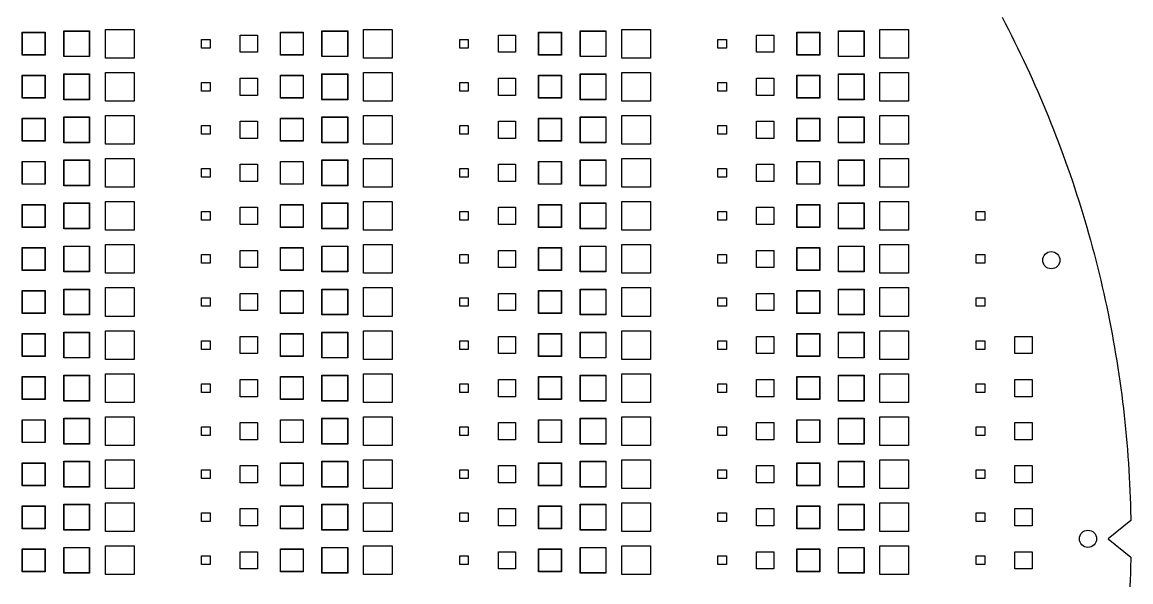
# Model space of a CAD drawing. Header units: millimetres. Extents: x -195 to 195, y -204 to 195.
# Drawn here: x 1.8 to 195, y -7.5 to 90 of the extents above; entities that cross this region are included whole.
import ezdxf

# ---------------------------------------------------------------- set-up
doc = ezdxf.new("R2010")
doc.units = ezdxf.units.MM
for name, color, linetype in [('M1', 1, 'Continuous'), ('M2', 30, 'Continuous'), ('NPTH', 9, 'Continuous'), ('OUTLINE', 7, 'Continuous')]:
    doc.layers.add(name, color=color, linetype=linetype)

msp = doc.modelspace()

# ---------------------------------------------------------------- linework, layer by layer
at = {"layer": 'M1'}
for points in [[(5.7, 88.2), (5.7, 84.3), (1.8, 84.3), (1.8, 88.2)], [(9.05, 88.45), (13.45, 88.45), (13.45, 84.05), (9.05, 84.05)], [(16.25, 88.75), (21.25, 88.75), (21.25, 83.75), (16.25, 83.75)], [(34.5, 87), (34.5, 85.5), (33, 85.5), (33, 87)], [(42.75, 87.75), (42.75, 84.75), (39.75, 84.75), (39.75, 87.75)], [(50.7, 88.2), (50.7, 84.3), (46.8, 84.3), (46.8, 88.2)], [(54.05, 88.45), (58.45, 88.45), (58.45, 84.05), (54.05, 84.05)], [(61.25, 88.75), (66.25, 88.75), (66.25, 83.75), (61.25, 83.75)], [(79.5, 87), (79.5, 85.5), (78, 85.5), (78, 87)], [(87.75, 87.75), (87.75, 84.75), (84.75, 84.75), (84.75, 87.75)], [(95.7, 88.2), (95.7, 84.3), (91.8, 84.3), (91.8, 88.2)], [(103.45, 88.45), (103.45, 84.05), (99.05, 84.05), (99.05, 88.45)], [(111.25, 88.75), (111.25, 83.75), (106.25, 83.75), (106.25, 88.75)], [(123, 87), (124.5, 87), (124.5, 85.5), (123, 85.5)], [(129.75, 87.75), (132.75, 87.75), (132.75, 84.75), (129.75, 84.75)], [(140.7, 88.2), (140.7, 84.3), (136.8, 84.3), (136.8, 88.2)], [(148.45, 88.45), (148.45, 84.05), (144.05, 84.05), (144.05, 88.45)], [(151.25, 88.75), (156.25, 88.75), (156.25, 83.75), (151.25, 83.75)], [(21.25, 81.25), (21.25, 76.25), (16.25, 76.25), (16.25, 81.25)], [(66.25, 81.25), (66.25, 76.25), (61.25, 76.25), (61.25, 81.25)], [(106.25, 81.25), (111.25, 81.25), (111.25, 76.25), (106.25, 76.25)], [(156.25, 81.25), (156.25, 76.25), (151.25, 76.25), (151.25, 81.25)], [(1.8, 80.7), (5.7, 80.7), (5.7, 76.8), (1.8, 76.8)], [(13.45, 80.95), (13.45, 76.55), (9.05, 76.55), (9.05, 80.95)], [(33, 79.5), (34.5, 79.5), (34.5, 78), (33, 78)], [(42.75, 80.25), (42.75, 77.25), (39.75, 77.25), (39.75, 80.25)], [(46.8, 80.7), (50.7, 80.7), (50.7, 76.8), (46.8, 76.8)], [(58.45, 80.95), (58.45, 76.55), (54.05, 76.55), (54.05, 80.95)], [(79.5, 79.5), (79.5, 78), (78, 78), (78, 79.5)], [(87.75, 80.25), (87.75, 77.25), (84.75, 77.25), (84.75, 80.25)], [(95.7, 80.7), (95.7, 76.8), (91.8, 76.8), (91.8, 80.7)], [(99.05, 80.95), (103.45, 80.95), (103.45, 76.55), (99.05, 76.55)], [(124.5, 79.5), (124.5, 78), (123, 78), (123, 79.5)], [(132.75, 80.25), (132.75, 77.25), (129.75, 77.25), (129.75, 80.25)], [(140.7, 80.7), (140.7, 76.8), (136.8, 76.8), (136.8, 80.7)], [(144.05, 80.95), (148.45, 80.95), (148.45, 76.55), (144.05, 76.55)], [(13.45, 73.45), (13.45, 69.05), (9.05, 69.05), (9.05, 73.45)], [(16.25, 73.75), (21.25, 73.75), (21.25, 68.75), (16.25, 68.75)], [(58.45, 73.45), (58.45, 69.05), (54.05, 69.05), (54.05, 73.45)], [(61.25, 73.75), (66.25, 73.75), (66.25, 68.75), (61.25, 68.75)], [(103.45, 73.45), (103.45, 69.05), (99.05, 69.05), (99.05, 73.45)], [(106.25, 73.75), (111.25, 73.75), (111.25, 68.75), (106.25, 68.75)], [(148.45, 73.45), (148.45, 69.05), (144.05, 69.05), (144.05, 73.45)], [(151.25, 73.75), (156.25, 73.75), (156.25, 68.75), (151.25, 68.75)], [(5.7, 73.2), (5.7, 69.3), (1.8, 69.3), (1.8, 73.2)], [(34.5, 72), (34.5, 70.5), (33, 70.5), (33, 72)], [(42.75, 72.75), (42.75, 69.75), (39.75, 69.75), (39.75, 72.75)], [(50.7, 73.2), (50.7, 69.3), (46.8, 69.3), (46.8, 73.2)], [(79.5, 72), (79.5, 70.5), (78, 70.5), (78, 72)], [(87.75, 72.75), (87.75, 69.75), (84.75, 69.75), (84.75, 72.75)], [(91.8, 73.2), (95.7, 73.2), (95.7, 69.3), (91.8, 69.3)], [(124.5, 72), (124.5, 70.5), (123, 70.5), (123, 72)], [(132.75, 72.75), (132.75, 69.75), (129.75, 69.75), (129.75, 72.75)], [(140.7, 73.2), (140.7, 69.3), (136.8, 69.3), (136.8, 73.2)], [(1.8, 65.7), (5.7, 65.7), (5.7, 61.8), (1.8, 61.8)], [(9.05, 65.95), (13.45, 65.95), (13.45, 61.55), (9.05, 61.55)], [(16.25, 66.25), (21.25, 66.25), (21.25, 61.25), (16.25, 61.25)], [(46.8, 65.7), (50.7, 65.7), (50.7, 61.8), (46.8, 61.8)], [(54.05, 65.95), (58.45, 65.95), (58.45, 61.55), (54.05, 61.55)], [(61.25, 66.25), (66.25, 66.25), (66.25, 61.25), (61.25, 61.25)], [(95.7, 65.7), (95.7, 61.8), (91.8, 61.8), (91.8, 65.7)], [(99.05, 65.95), (103.45, 65.95), (103.45, 61.55), (99.05, 61.55)], [(106.25, 66.25), (111.25, 66.25), (111.25, 61.25), (106.25, 61.25)], [(140.7, 65.7), (140.7, 61.8), (136.8, 61.8), (136.8, 65.7)], [(148.45, 65.95), (148.45, 61.55), (144.05, 61.55), (144.05, 65.95)], [(151.25, 66.25), (156.25, 66.25), (156.25, 61.25), (151.25, 61.25)], [(34.5, 64.5), (34.5, 63), (33, 63), (33, 64.5)], [(42.75, 65.25), (42.75, 62.25), (39.75, 62.25), (39.75, 65.25)], [(78, 64.5), (79.5, 64.5), (79.5, 63), (78, 63)], [(87.75, 65.25), (87.75, 62.25), (84.75, 62.25), (84.75, 65.25)], [(123, 64.5), (124.5, 64.5), (124.5, 63), (123, 63)], [(132.75, 65.25), (132.75, 62.25), (129.75, 62.25), (129.75, 65.25)], [(5.7, 58.2), (5.7, 54.3), (1.8, 54.3), (1.8, 58.2)], [(13.45, 58.45), (13.45, 54.05), (9.05, 54.05), (9.05, 58.45)], [(21.25, 58.75), (21.25, 53.75), (16.25, 53.75), (16.25, 58.75)], [(46.8, 58.2), (50.7, 58.2), (50.7, 54.3), (46.8, 54.3)], [(58.45, 58.45), (58.45, 54.05), (54.05, 54.05), (54.05, 58.45)], [(61.25, 58.75), (66.25, 58.75), (66.25, 53.75), (61.25, 53.75)], [(95.7, 58.2), (95.7, 54.3), (91.8, 54.3), (91.8, 58.2)], [(103.45, 58.45), (103.45, 54.05), (99.05, 54.05), (99.05, 58.45)], [(111.25, 58.75), (111.25, 53.75), (106.25, 53.75), (106.25, 58.75)], [(140.7, 58.2), (140.7, 54.3), (136.8, 54.3), (136.8, 58.2)], [(148.45, 58.45), (148.45, 54.05), (144.05, 54.05), (144.05, 58.45)], [(151.25, 58.75), (156.25, 58.75), (156.25, 53.75), (151.25, 53.75)], [(34.5, 57), (34.5, 55.5), (33, 55.5), (33, 57)], [(42.75, 57.75), (42.75, 54.75), (39.75, 54.75), (39.75, 57.75)], [(79.5, 57), (79.5, 55.5), (78, 55.5), (78, 57)], [(84.75, 57.75), (87.75, 57.75), (87.75, 54.75), (84.75, 54.75)], [(123, 57), (124.5, 57), (124.5, 55.5), (123, 55.5)], [(132.75, 57.75), (132.75, 54.75), (129.75, 54.75), (129.75, 57.75)], [(168, 57), (169.5, 57), (169.5, 55.5), (168, 55.5)], [(5.7, 50.7), (5.7, 46.8), (1.8, 46.8), (1.8, 50.7)], [(13.45, 50.95), (13.45, 46.55), (9.05, 46.55), (9.05, 50.95)], [(16.25, 51.25), (21.25, 51.25), (21.25, 46.25), (16.25, 46.25)], [(42.75, 50.25), (42.75, 47.25), (39.75, 47.25), (39.75, 50.25)], [(50.7, 50.7), (50.7, 46.8), (46.8, 46.8), (46.8, 50.7)], [(58.45, 50.95), (58.45, 46.55), (54.05, 46.55), (54.05, 50.95)], [(61.25, 51.25), (66.25, 51.25), (66.25, 46.25), (61.25, 46.25)], [(87.75, 50.25), (87.75, 47.25), (84.75, 47.25), (84.75, 50.25)], [(95.7, 50.7), (95.7, 46.8), (91.8, 46.8), (91.8, 50.7)], [(99.05, 50.95), (103.45, 50.95), (103.45, 46.55), (99.05, 46.55)], [(106.25, 51.25), (111.25, 51.25), (111.25, 46.25), (106.25, 46.25)], [(132.75, 50.25), (132.75, 47.25), (129.75, 47.25), (129.75, 50.25)], [(140.7, 50.7), (140.7, 46.8), (136.8, 46.8), (136.8, 50.7)], [(148.45, 50.95), (148.45, 46.55), (144.05, 46.55), (144.05, 50.95)], [(156.25, 51.25), (156.25, 46.25), (151.25, 46.25), (151.25, 51.25)], [(34.5, 49.5), (34.5, 48), (33, 48), (33, 49.5)], [(79.5, 49.5), (79.5, 48), (78, 48), (78, 49.5)], [(124.5, 49.5), (124.5, 48), (123, 48), (123, 49.5)], [(168, 49.5), (169.5, 49.5), (169.5, 48), (168, 48)], [(5.7, 43.2), (5.7, 39.3), (1.8, 39.3), (1.8, 43.2)], [(13.45, 43.45), (13.45, 39.05), (9.05, 39.05), (9.05, 43.45)], [(21.25, 43.75), (21.25, 38.75), (16.25, 38.75), (16.25, 43.75)], [(42.75, 42.75), (42.75, 39.75), (39.75, 39.75), (39.75, 42.75)], [(46.8, 43.2), (50.7, 43.2), (50.7, 39.3), (46.8, 39.3)], [(58.45, 43.45), (58.45, 39.05), (54.05, 39.05), (54.05, 43.45)], [(66.25, 43.75), (66.25, 38.75), (61.25, 38.75), (61.25, 43.75)], [(84.75, 42.75), (87.75, 42.75), (87.75, 39.75), (84.75, 39.75)], [(95.7, 43.2), (95.7, 39.3), (91.8, 39.3), (91.8, 43.2)], [(99.05, 43.45), (103.45, 43.45), (103.45, 39.05), (99.05, 39.05)], [(111.25, 43.75), (111.25, 38.75), (106.25, 38.75), (106.25, 43.75)], [(129.75, 42.75), (132.75, 42.75), (132.75, 39.75), (129.75, 39.75)], [(140.7, 43.2), (140.7, 39.3), (136.8, 39.3), (136.8, 43.2)], [(148.45, 43.45), (148.45, 39.05), (144.05, 39.05), (144.05, 43.45)], [(156.25, 43.75), (156.25, 38.75), (151.25, 38.75), (151.25, 43.75)], [(33, 42), (34.5, 42), (34.5, 40.5), (33, 40.5)], [(78, 42), (79.5, 42), (79.5, 40.5), (78, 40.5)], [(124.5, 42), (124.5, 40.5), (123, 40.5), (123, 42)], [(168, 42), (169.5, 42), (169.5, 40.5), (168, 40.5)], [(5.7, 35.7), (5.7, 31.8), (1.8, 31.8), (1.8, 35.7)], [(9.05, 35.95), (13.45, 35.95), (13.45, 31.55), (9.05, 31.55)], [(21.25, 36.25), (21.25, 31.25), (16.25, 31.25), (16.25, 36.25)], [(39.75, 35.25), (42.75, 35.25), (42.75, 32.25), (39.75, 32.25)], [(50.7, 35.7), (50.7, 31.8), (46.8, 31.8), (46.8, 35.7)], [(54.05, 35.95), (58.45, 35.95), (58.45, 31.55), (54.05, 31.55)], [(66.25, 36.25), (66.25, 31.25), (61.25, 31.25), (61.25, 36.25)], [(87.75, 35.25), (87.75, 32.25), (84.75, 32.25), (84.75, 35.25)], [(95.7, 35.7), (95.7, 31.8), (91.8, 31.8), (91.8, 35.7)], [(99.05, 35.95), (103.45, 35.95), (103.45, 31.55), (99.05, 31.55)], [(111.25, 36.25), (111.25, 31.25), (106.25, 31.25), (106.25, 36.25)], [(132.75, 35.25), (132.75, 32.25), (129.75, 32.25), (129.75, 35.25)], [(140.7, 35.7), (140.7, 31.8), (136.8, 31.8), (136.8, 35.7)], [(144.05, 35.95), (148.45, 35.95), (148.45, 31.55), (144.05, 31.55)], [(151.25, 36.25), (156.25, 36.25), (156.25, 31.25), (151.25, 31.25)], [(177.75, 35.25), (177.75, 32.25), (174.75, 32.25), (174.75, 35.25)], [(33, 34.5), (34.5, 34.5), (34.5, 33), (33, 33)], [(79.5, 34.5), (79.5, 33), (78, 33), (78, 34.5)], [(124.5, 34.5), (124.5, 33), (123, 33), (123, 34.5)], [(169.5, 34.5), (169.5, 33), (168, 33), (168, 34.5)], [(5.7, 28.2), (5.7, 24.3), (1.8, 24.3), (1.8, 28.2)], [(13.45, 28.45), (13.45, 24.05), (9.05, 24.05), (9.05, 28.45)], [(21.25, 28.75), (21.25, 23.75), (16.25, 23.75), (16.25, 28.75)], [(42.75, 27.75), (42.75, 24.75), (39.75, 24.75), (39.75, 27.75)], [(50.7, 28.2), (50.7, 24.3), (46.8, 24.3), (46.8, 28.2)], [(58.45, 28.45), (58.45, 24.05), (54.05, 24.05), (54.05, 28.45)], [(61.25, 28.75), (66.25, 28.75), (66.25, 23.75), (61.25, 23.75)], [(84.75, 27.75), (87.75, 27.75), (87.75, 24.75), (84.75, 24.75)], [(95.7, 28.2), (95.7, 24.3), (91.8, 24.3), (91.8, 28.2)], [(103.45, 28.45), (103.45, 24.05), (99.05, 24.05), (99.05, 28.45)], [(106.25, 28.75), (111.25, 28.75), (111.25, 23.75), (106.25, 23.75)], [(132.75, 27.75), (132.75, 24.75), (129.75, 24.75), (129.75, 27.75)], [(136.8, 28.2), (140.7, 28.2), (140.7, 24.3), (136.8, 24.3)], [(148.45, 28.45), (148.45, 24.05), (144.05, 24.05), (144.05, 28.45)], [(156.25, 28.75), (156.25, 23.75), (151.25, 23.75), (151.25, 28.75)], [(174.75, 27.75), (177.75, 27.75), (177.75, 24.75), (174.75, 24.75)], [(33, 27), (34.5, 27), (34.5, 25.5), (33, 25.5)], [(79.5, 27), (79.5, 25.5), (78, 25.5), (78, 27)], [(124.5, 27), (124.5, 25.5), (123, 25.5), (123, 27)], [(169.5, 27), (169.5, 25.5), (168, 25.5), (168, 27)], [(5.7, 20.7), (5.7, 16.8), (1.8, 16.8), (1.8, 20.7)], [(9.05, 20.95), (13.45, 20.95), (13.45, 16.55), (9.05, 16.55)], [(21.25, 21.25), (21.25, 16.25), (16.25, 16.25), (16.25, 21.25)], [(33, 19.5), (34.5, 19.5), (34.5, 18), (33, 18)], [(42.75, 20.25), (42.75, 17.25), (39.75, 17.25), (39.75, 20.25)], [(50.7, 20.7), (50.7, 16.8), (46.8, 16.8), (46.8, 20.7)], [(58.45, 20.95), (58.45, 16.55), (54.05, 16.55), (54.05, 20.95)], [(66.25, 21.25), (66.25, 16.25), (61.25, 16.25), (61.25, 21.25)], [(78, 19.5), (79.5, 19.5), (79.5, 18), (78, 18)], [(87.75, 20.25), (87.75, 17.25), (84.75, 17.25), (84.75, 20.25)], [(91.8, 20.7), (95.7, 20.7), (95.7, 16.8), (91.8, 16.8)], [(103.45, 20.95), (103.45, 16.55), (99.05, 16.55), (99.05, 20.95)], [(111.25, 21.25), (111.25, 16.25), (106.25, 16.25), (106.25, 21.25)], [(124.5, 19.5), (124.5, 18), (123, 18), (123, 19.5)], [(129.75, 20.25), (132.75, 20.25), (132.75, 17.25), (129.75, 17.25)], [(140.7, 20.7), (140.7, 16.8), (136.8, 16.8), (136.8, 20.7)], [(148.45, 20.95), (148.45, 16.55), (144.05, 16.55), (144.05, 20.95)], [(156.25, 21.25), (156.25, 16.25), (151.25, 16.25), (151.25, 21.25)], [(169.5, 19.5), (169.5, 18), (168, 18), (168, 19.5)], [(174.75, 20.25), (177.75, 20.25), (177.75, 17.25), (174.75, 17.25)], [(16.25, 13.75), (21.25, 13.75), (21.25, 8.75), (16.25, 8.75)], [(66.25, 13.75), (66.25, 8.75), (61.25, 8.75), (61.25, 13.75)], [(111.25, 13.75), (111.25, 8.75), (106.25, 8.75), (106.25, 13.75)], [(151.25, 13.75), (156.25, 13.75), (156.25, 8.75), (151.25, 8.75)], [(5.7, 13.2), (5.7, 9.3), (1.8, 9.3), (1.8, 13.2)], [(13.45, 13.45), (13.45, 9.05), (9.05, 9.05), (9.05, 13.45)], [(33, 12), (34.5, 12), (34.5, 10.5), (33, 10.5)], [(42.75, 12.75), (42.75, 9.75), (39.75, 9.75), (39.75, 12.75)], [(50.7, 13.2), (50.7, 9.3), (46.8, 9.3), (46.8, 13.2)], [(58.45, 13.45), (58.45, 9.05), (54.05, 9.05), (54.05, 13.45)], [(78, 12), (79.5, 12), (79.5, 10.5), (78, 10.5)], [(84.75, 12.75), (87.75, 12.75), (87.75, 9.75), (84.75, 9.75)], [(95.7, 13.2), (95.7, 9.3), (91.8, 9.3), (91.8, 13.2)], [(103.45, 13.45), (103.45, 9.05), (99.05, 9.05), (99.05, 13.45)], [(123, 12), (124.5, 12), (124.5, 10.5), (123, 10.5)], [(129.75, 12.75), (132.75, 12.75), (132.75, 9.75), (129.75, 9.75)], [(140.7, 13.2), (140.7, 9.3), (136.8, 9.3), (136.8, 13.2)], [(144.05, 13.45), (148.45, 13.45), (148.45, 9.05), (144.05, 9.05)], [(169.5, 12), (169.5, 10.5), (168, 10.5), (168, 12)], [(174.75, 12.75), (177.75, 12.75), (177.75, 9.75), (174.75, 9.75)], [(13.45, 5.95), (13.45, 1.55), (9.05, 1.55), (9.05, 5.95)], [(16.25, 6.25), (21.25, 6.25), (21.25, 1.25), (16.25, 1.25)], [(54.05, 5.95), (58.45, 5.95), (58.45, 1.55), (54.05, 1.55)], [(66.25, 6.25), (66.25, 1.25), (61.25, 1.25), (61.25, 6.25)], [(99.05, 5.95), (103.45, 5.95), (103.45, 1.55), (99.05, 1.55)], [(111.25, 6.25), (111.25, 1.25), (106.25, 1.25), (106.25, 6.25)], [(144.05, 5.95), (148.45, 5.95), (148.45, 1.55), (144.05, 1.55)], [(156.25, 6.25), (156.25, 1.25), (151.25, 1.25), (151.25, 6.25)], [(1.8, 5.7), (5.7, 5.7), (5.7, 1.8), (1.8, 1.8)], [(34.5, 4.5), (34.5, 3), (33, 3), (33, 4.5)], [(42.75, 5.25), (42.75, 2.25), (39.75, 2.25), (39.75, 5.25)], [(50.7, 5.7), (50.7, 1.8), (46.8, 1.8), (46.8, 5.7)], [(79.5, 4.5), (79.5, 3), (78, 3), (78, 4.5)], [(87.75, 5.25), (87.75, 2.25), (84.75, 2.25), (84.75, 5.25)], [(95.7, 5.7), (95.7, 1.8), (91.8, 1.8), (91.8, 5.7)], [(124.5, 4.5), (124.5, 3), (123, 3), (123, 4.5)], [(129.75, 5.25), (132.75, 5.25), (132.75, 2.25), (129.75, 2.25)], [(140.7, 5.7), (140.7, 1.8), (136.8, 1.8), (136.8, 5.7)], [(169.5, 4.5), (169.5, 3), (168, 3), (168, 4.5)], [(174.75, 5.25), (177.75, 5.25), (177.75, 2.25), (174.75, 2.25)], [(5.7, -1.8), (5.7, -5.7), (1.8, -5.7), (1.8, -1.8)], [(13.45, -1.55), (13.45, -5.95), (9.05, -5.95), (9.05, -1.55)], [(21.25, -1.25), (21.25, -6.25), (16.25, -6.25), (16.25, -1.25)], [(50.7, -1.8), (50.7, -5.7), (46.8, -5.7), (46.8, -1.8)], [(58.45, -1.55), (58.45, -5.95), (54.05, -5.95), (54.05, -1.55)], [(61.25, -1.25), (66.25, -1.25), (66.25, -6.25), (61.25, -6.25)], [(91.8, -1.8), (95.7, -1.8), (95.7, -5.7), (91.8, -5.7)], [(103.45, -1.55), (103.45, -5.95), (99.05, -5.95), (99.05, -1.55)], [(111.25, -1.25), (111.25, -6.25), (106.25, -6.25), (106.25, -1.25)], [(136.8, -1.8), (140.7, -1.8), (140.7, -5.7), (136.8, -5.7)], [(148.45, -1.55), (148.45, -5.95), (144.05, -5.95), (144.05, -1.55)], [(156.25, -1.25), (156.25, -6.25), (151.25, -6.25), (151.25, -1.25)], [(34.5, -3), (34.5, -4.5), (33, -4.5), (33, -3)], [(39.75, -2.25), (42.75, -2.25), (42.75, -5.25), (39.75, -5.25)], [(79.5, -3), (79.5, -4.5), (78, -4.5), (78, -3)], [(84.75, -2.25), (87.75, -2.25), (87.75, -5.25), (84.75, -5.25)], [(124.5, -3), (124.5, -4.5), (123, -4.5), (123, -3)], [(129.75, -2.25), (132.75, -2.25), (132.75, -5.25), (129.75, -5.25)], [(168, -3), (169.5, -3), (169.5, -4.5), (168, -4.5)], [(177.75, -2.25), (177.75, -5.25), (174.75, -5.25), (174.75, -2.25)]]:
    msp.add_lwpolyline(points, close=True, dxfattribs=at)
at = {"layer": 'M2'}
for points in [[(5.75, 88.25), (5.75, 84.25), (1.75, 84.25), (1.75, 88.25)], [(9, 88.5), (13.5, 88.5), (13.5, 84), (9, 84)], [(16.25, 88.75), (21.25, 88.75), (21.25, 83.75), (16.25, 83.75)], [(34.5, 87), (34.5, 85.5), (33, 85.5), (33, 87)], [(42.75, 87.75), (42.75, 84.75), (39.75, 84.75), (39.75, 87.75)], [(50.75, 88.25), (50.75, 84.25), (46.75, 84.25), (46.75, 88.25)], [(54, 88.5), (58.5, 88.5), (58.5, 84), (54, 84)], [(61.25, 88.75), (66.25, 88.75), (66.25, 83.75), (61.25, 83.75)], [(79.5, 87), (79.5, 85.5), (78, 85.5), (78, 87)], [(87.75, 87.75), (87.75, 84.75), (84.75, 84.75), (84.75, 87.75)], [(95.75, 88.25), (95.75, 84.25), (91.75, 84.25), (91.75, 88.25)], [(103.5, 88.5), (103.5, 84), (99, 84), (99, 88.5)], [(111.25, 88.75), (111.25, 83.75), (106.25, 83.75), (106.25, 88.75)], [(123, 87), (124.5, 87), (124.5, 85.5), (123, 85.5)], [(129.75, 87.75), (132.75, 87.75), (132.75, 84.75), (129.75, 84.75)], [(140.75, 88.25), (140.75, 84.25), (136.75, 84.25), (136.75, 88.25)], [(148.5, 88.5), (148.5, 84), (144, 84), (144, 88.5)], [(151.25, 88.75), (156.25, 88.75), (156.25, 83.75), (151.25, 83.75)], [(21.25, 81.25), (21.25, 76.25), (16.25, 76.25), (16.25, 81.25)], [(66.25, 81.25), (66.25, 76.25), (61.25, 76.25), (61.25, 81.25)], [(106.25, 81.25), (111.25, 81.25), (111.25, 76.25), (106.25, 76.25)], [(156.25, 81.25), (156.25, 76.25), (151.25, 76.25), (151.25, 81.25)], [(1.75, 80.75), (5.75, 80.75), (5.75, 76.75), (1.75, 76.75)], [(13.5, 81), (13.5, 76.5), (9, 76.5), (9, 81)], [(33, 79.5), (34.5, 79.5), (34.5, 78), (33, 78)], [(42.75, 80.25), (42.75, 77.25), (39.75, 77.25), (39.75, 80.25)], [(46.75, 80.75), (50.75, 80.75), (50.75, 76.75), (46.75, 76.75)], [(58.5, 81), (58.5, 76.5), (54, 76.5), (54, 81)], [(79.5, 79.5), (79.5, 78), (78, 78), (78, 79.5)], [(87.75, 80.25), (87.75, 77.25), (84.75, 77.25), (84.75, 80.25)], [(95.75, 80.75), (95.75, 76.75), (91.75, 76.75), (91.75, 80.75)], [(99, 81), (103.5, 81), (103.5, 76.5), (99, 76.5)], [(124.5, 79.5), (124.5, 78), (123, 78), (123, 79.5)], [(132.75, 80.25), (132.75, 77.25), (129.75, 77.25), (129.75, 80.25)], [(140.75, 80.75), (140.75, 76.75), (136.75, 76.75), (136.75, 80.75)], [(144, 81), (148.5, 81), (148.5, 76.5), (144, 76.5)], [(13.5, 73.5), (13.5, 69), (9, 69), (9, 73.5)], [(16.25, 73.75), (21.25, 73.75), (21.25, 68.75), (16.25, 68.75)], [(58.5, 73.5), (58.5, 69), (54, 69), (54, 73.5)], [(61.25, 73.75), (66.25, 73.75), (66.25, 68.75), (61.25, 68.75)], [(103.5, 73.5), (103.5, 69), (99, 69), (99, 73.5)], [(106.25, 73.75), (111.25, 73.75), (111.25, 68.75), (106.25, 68.75)], [(148.5, 73.5), (148.5, 69), (144, 69), (144, 73.5)], [(151.25, 73.75), (156.25, 73.75), (156.25, 68.75), (151.25, 68.75)], [(5.75, 73.25), (5.75, 69.25), (1.75, 69.25), (1.75, 73.25)], [(34.5, 72), (34.5, 70.5), (33, 70.5), (33, 72)], [(42.75, 72.75), (42.75, 69.75), (39.75, 69.75), (39.75, 72.75)], [(50.75, 73.25), (50.75, 69.25), (46.75, 69.25), (46.75, 73.25)], [(79.5, 72), (79.5, 70.5), (78, 70.5), (78, 72)], [(87.75, 72.75), (87.75, 69.75), (84.75, 69.75), (84.75, 72.75)], [(91.75, 73.25), (95.75, 73.25), (95.75, 69.25), (91.75, 69.25)], [(124.5, 72), (124.5, 70.5), (123, 70.5), (123, 72)], [(132.75, 72.75), (132.75, 69.75), (129.75, 69.75), (129.75, 72.75)], [(140.75, 73.25), (140.75, 69.25), (136.75, 69.25), (136.75, 73.25)], [(1.75, 65.75), (5.75, 65.75), (5.75, 61.75), (1.75, 61.75)], [(9, 66), (13.5, 66), (13.5, 61.5), (9, 61.5)], [(16.25, 66.25), (21.25, 66.25), (21.25, 61.25), (16.25, 61.25)], [(46.75, 65.75), (50.75, 65.75), (50.75, 61.75), (46.75, 61.75)], [(54, 66), (58.5, 66), (58.5, 61.5), (54, 61.5)], [(61.25, 66.25), (66.25, 66.25), (66.25, 61.25), (61.25, 61.25)], [(95.75, 65.75), (95.75, 61.75), (91.75, 61.75), (91.75, 65.75)], [(99, 66), (103.5, 66), (103.5, 61.5), (99, 61.5)], [(106.25, 66.25), (111.25, 66.25), (111.25, 61.25), (106.25, 61.25)], [(140.75, 65.75), (140.75, 61.75), (136.75, 61.75), (136.75, 65.75)], [(148.5, 66), (148.5, 61.5), (144, 61.5), (144, 66)], [(151.25, 66.25), (156.25, 66.25), (156.25, 61.25), (151.25, 61.25)], [(34.5, 64.5), (34.5, 63), (33, 63), (33, 64.5)], [(42.75, 65.25), (42.75, 62.25), (39.75, 62.25), (39.75, 65.25)], [(78, 64.5), (79.5, 64.5), (79.5, 63), (78, 63)], [(87.75, 65.25), (87.75, 62.25), (84.75, 62.25), (84.75, 65.25)], [(123, 64.5), (124.5, 64.5), (124.5, 63), (123, 63)], [(132.75, 65.25), (132.75, 62.25), (129.75, 62.25), (129.75, 65.25)], [(5.75, 58.25), (5.75, 54.25), (1.75, 54.25), (1.75, 58.25)], [(13.5, 58.5), (13.5, 54), (9, 54), (9, 58.5)], [(21.25, 58.75), (21.25, 53.75), (16.25, 53.75), (16.25, 58.75)], [(46.75, 58.25), (50.75, 58.25), (50.75, 54.25), (46.75, 54.25)], [(58.5, 58.5), (58.5, 54), (54, 54), (54, 58.5)], [(61.25, 58.75), (66.25, 58.75), (66.25, 53.75), (61.25, 53.75)], [(95.75, 58.25), (95.75, 54.25), (91.75, 54.25), (91.75, 58.25)], [(103.5, 58.5), (103.5, 54), (99, 54), (99, 58.5)], [(111.25, 58.75), (111.25, 53.75), (106.25, 53.75), (106.25, 58.75)], [(140.75, 58.25), (140.75, 54.25), (136.75, 54.25), (136.75, 58.25)], [(148.5, 58.5), (148.5, 54), (144, 54), (144, 58.5)], [(151.25, 58.75), (156.25, 58.75), (156.25, 53.75), (151.25, 53.75)], [(34.5, 57), (34.5, 55.5), (33, 55.5), (33, 57)], [(42.75, 57.75), (42.75, 54.75), (39.75, 54.75), (39.75, 57.75)], [(79.5, 57), (79.5, 55.5), (78, 55.5), (78, 57)], [(84.75, 57.75), (87.75, 57.75), (87.75, 54.75), (84.75, 54.75)], [(123, 57), (124.5, 57), (124.5, 55.5), (123, 55.5)], [(132.75, 57.75), (132.75, 54.75), (129.75, 54.75), (129.75, 57.75)], [(168, 57), (169.5, 57), (169.5, 55.5), (168, 55.5)], [(5.75, 50.75), (5.75, 46.75), (1.75, 46.75), (1.75, 50.75)], [(13.5, 51), (13.5, 46.5), (9, 46.5), (9, 51)], [(16.25, 51.25), (21.25, 51.25), (21.25, 46.25), (16.25, 46.25)], [(42.75, 50.25), (42.75, 47.25), (39.75, 47.25), (39.75, 50.25)], [(50.75, 50.75), (50.75, 46.75), (46.75, 46.75), (46.75, 50.75)], [(58.5, 51), (58.5, 46.5), (54, 46.5), (54, 51)], [(61.25, 51.25), (66.25, 51.25), (66.25, 46.25), (61.25, 46.25)], [(87.75, 50.25), (87.75, 47.25), (84.75, 47.25), (84.75, 50.25)], [(95.75, 50.75), (95.75, 46.75), (91.75, 46.75), (91.75, 50.75)], [(99, 51), (103.5, 51), (103.5, 46.5), (99, 46.5)], [(106.25, 51.25), (111.25, 51.25), (111.25, 46.25), (106.25, 46.25)], [(132.75, 50.25), (132.75, 47.25), (129.75, 47.25), (129.75, 50.25)], [(140.75, 50.75), (140.75, 46.75), (136.75, 46.75), (136.75, 50.75)], [(148.5, 51), (148.5, 46.5), (144, 46.5), (144, 51)], [(156.25, 51.25), (156.25, 46.25), (151.25, 46.25), (151.25, 51.25)], [(34.5, 49.5), (34.5, 48), (33, 48), (33, 49.5)], [(79.5, 49.5), (79.5, 48), (78, 48), (78, 49.5)], [(124.5, 49.5), (124.5, 48), (123, 48), (123, 49.5)], [(168, 49.5), (169.5, 49.5), (169.5, 48), (168, 48)], [(5.75, 43.25), (5.75, 39.25), (1.75, 39.25), (1.75, 43.25)], [(13.5, 43.5), (13.5, 39), (9, 39), (9, 43.5)], [(21.25, 43.75), (21.25, 38.75), (16.25, 38.75), (16.25, 43.75)], [(42.75, 42.75), (42.75, 39.75), (39.75, 39.75), (39.75, 42.75)], [(46.75, 43.25), (50.75, 43.25), (50.75, 39.25), (46.75, 39.25)], [(58.5, 43.5), (58.5, 39), (54, 39), (54, 43.5)], [(66.25, 43.75), (66.25, 38.75), (61.25, 38.75), (61.25, 43.75)], [(84.75, 42.75), (87.75, 42.75), (87.75, 39.75), (84.75, 39.75)], [(95.75, 43.25), (95.75, 39.25), (91.75, 39.25), (91.75, 43.25)], [(99, 43.5), (103.5, 43.5), (103.5, 39), (99, 39)], [(111.25, 43.75), (111.25, 38.75), (106.25, 38.75), (106.25, 43.75)], [(129.75, 42.75), (132.75, 42.75), (132.75, 39.75), (129.75, 39.75)], [(140.75, 43.25), (140.75, 39.25), (136.75, 39.25), (136.75, 43.25)], [(148.5, 43.5), (148.5, 39), (144, 39), (144, 43.5)], [(156.25, 43.75), (156.25, 38.75), (151.25, 38.75), (151.25, 43.75)], [(33, 42), (34.5, 42), (34.5, 40.5), (33, 40.5)], [(78, 42), (79.5, 42), (79.5, 40.5), (78, 40.5)], [(124.5, 42), (124.5, 40.5), (123, 40.5), (123, 42)], [(168, 42), (169.5, 42), (169.5, 40.5), (168, 40.5)], [(5.75, 35.75), (5.75, 31.75), (1.75, 31.75), (1.75, 35.75)], [(9, 36), (13.5, 36), (13.5, 31.5), (9, 31.5)], [(21.25, 36.25), (21.25, 31.25), (16.25, 31.25), (16.25, 36.25)], [(39.75, 35.25), (42.75, 35.25), (42.75, 32.25), (39.75, 32.25)], [(50.75, 35.75), (50.75, 31.75), (46.75, 31.75), (46.75, 35.75)], [(54, 36), (58.5, 36), (58.5, 31.5), (54, 31.5)], [(66.25, 36.25), (66.25, 31.25), (61.25, 31.25), (61.25, 36.25)], [(87.75, 35.25), (87.75, 32.25), (84.75, 32.25), (84.75, 35.25)], [(95.75, 35.75), (95.75, 31.75), (91.75, 31.75), (91.75, 35.75)], [(99, 36), (103.5, 36), (103.5, 31.5), (99, 31.5)], [(111.25, 36.25), (111.25, 31.25), (106.25, 31.25), (106.25, 36.25)], [(132.75, 35.25), (132.75, 32.25), (129.75, 32.25), (129.75, 35.25)], [(140.75, 35.75), (140.75, 31.75), (136.75, 31.75), (136.75, 35.75)], [(144, 36), (148.5, 36), (148.5, 31.5), (144, 31.5)], [(151.25, 36.25), (156.25, 36.25), (156.25, 31.25), (151.25, 31.25)], [(177.75, 35.25), (177.75, 32.25), (174.75, 32.25), (174.75, 35.25)], [(33, 34.5), (34.5, 34.5), (34.5, 33), (33, 33)], [(79.5, 34.5), (79.5, 33), (78, 33), (78, 34.5)], [(124.5, 34.5), (124.5, 33), (123, 33), (123, 34.5)], [(169.5, 34.5), (169.5, 33), (168, 33), (168, 34.5)], [(5.75, 28.25), (5.75, 24.25), (1.75, 24.25), (1.75, 28.25)], [(13.5, 28.5), (13.5, 24), (9, 24), (9, 28.5)], [(21.25, 28.75), (21.25, 23.75), (16.25, 23.75), (16.25, 28.75)], [(42.75, 27.75), (42.75, 24.75), (39.75, 24.75), (39.75, 27.75)], [(50.75, 28.25), (50.75, 24.25), (46.75, 24.25), (46.75, 28.25)], [(58.5, 28.5), (58.5, 24), (54, 24), (54, 28.5)], [(61.25, 28.75), (66.25, 28.75), (66.25, 23.75), (61.25, 23.75)], [(84.75, 27.75), (87.75, 27.75), (87.75, 24.75), (84.75, 24.75)], [(95.75, 28.25), (95.75, 24.25), (91.75, 24.25), (91.75, 28.25)], [(103.5, 28.5), (103.5, 24), (99, 24), (99, 28.5)], [(106.25, 28.75), (111.25, 28.75), (111.25, 23.75), (106.25, 23.75)], [(132.75, 27.75), (132.75, 24.75), (129.75, 24.75), (129.75, 27.75)], [(136.75, 28.25), (140.75, 28.25), (140.75, 24.25), (136.75, 24.25)], [(148.5, 28.5), (148.5, 24), (144, 24), (144, 28.5)], [(156.25, 28.75), (156.25, 23.75), (151.25, 23.75), (151.25, 28.75)], [(174.75, 27.75), (177.75, 27.75), (177.75, 24.75), (174.75, 24.75)], [(33, 27), (34.5, 27), (34.5, 25.5), (33, 25.5)], [(79.5, 27), (79.5, 25.5), (78, 25.5), (78, 27)], [(124.5, 27), (124.5, 25.5), (123, 25.5), (123, 27)], [(169.5, 27), (169.5, 25.5), (168, 25.5), (168, 27)], [(5.75, 20.75), (5.75, 16.75), (1.75, 16.75), (1.75, 20.75)], [(9, 21), (13.5, 21), (13.5, 16.5), (9, 16.5)], [(21.25, 21.25), (21.25, 16.25), (16.25, 16.25), (16.25, 21.25)], [(33, 19.5), (34.5, 19.5), (34.5, 18), (33, 18)], [(42.75, 20.25), (42.75, 17.25), (39.75, 17.25), (39.75, 20.25)], [(50.75, 20.75), (50.75, 16.75), (46.75, 16.75), (46.75, 20.75)], [(58.5, 21), (58.5, 16.5), (54, 16.5), (54, 21)], [(66.25, 21.25), (66.25, 16.25), (61.25, 16.25), (61.25, 21.25)], [(78, 19.5), (79.5, 19.5), (79.5, 18), (78, 18)], [(87.75, 20.25), (87.75, 17.25), (84.75, 17.25), (84.75, 20.25)], [(91.75, 20.75), (95.75, 20.75), (95.75, 16.75), (91.75, 16.75)], [(103.5, 21), (103.5, 16.5), (99, 16.5), (99, 21)], [(111.25, 21.25), (111.25, 16.25), (106.25, 16.25), (106.25, 21.25)], [(124.5, 19.5), (124.5, 18), (123, 18), (123, 19.5)], [(129.75, 20.25), (132.75, 20.25), (132.75, 17.25), (129.75, 17.25)], [(140.75, 20.75), (140.75, 16.75), (136.75, 16.75), (136.75, 20.75)], [(148.5, 21), (148.5, 16.5), (144, 16.5), (144, 21)], [(156.25, 21.25), (156.25, 16.25), (151.25, 16.25), (151.25, 21.25)], [(169.5, 19.5), (169.5, 18), (168, 18), (168, 19.5)], [(174.75, 20.25), (177.75, 20.25), (177.75, 17.25), (174.75, 17.25)], [(16.25, 13.75), (21.25, 13.75), (21.25, 8.75), (16.25, 8.75)], [(66.25, 13.75), (66.25, 8.75), (61.25, 8.75), (61.25, 13.75)], [(111.25, 13.75), (111.25, 8.75), (106.25, 8.75), (106.25, 13.75)], [(151.25, 13.75), (156.25, 13.75), (156.25, 8.75), (151.25, 8.75)], [(5.75, 13.25), (5.75, 9.25), (1.75, 9.25), (1.75, 13.25)], [(13.5, 13.5), (13.5, 9), (9, 9), (9, 13.5)], [(33, 12), (34.5, 12), (34.5, 10.5), (33, 10.5)], [(42.75, 12.75), (42.75, 9.75), (39.75, 9.75), (39.75, 12.75)], [(50.75, 13.25), (50.75, 9.25), (46.75, 9.25), (46.75, 13.25)], [(58.5, 13.5), (58.5, 9), (54, 9), (54, 13.5)], [(78, 12), (79.5, 12), (79.5, 10.5), (78, 10.5)], [(84.75, 12.75), (87.75, 12.75), (87.75, 9.75), (84.75, 9.75)], [(95.75, 13.25), (95.75, 9.25), (91.75, 9.25), (91.75, 13.25)], [(103.5, 13.5), (103.5, 9), (99, 9), (99, 13.5)], [(123, 12), (124.5, 12), (124.5, 10.5), (123, 10.5)], [(129.75, 12.75), (132.75, 12.75), (132.75, 9.75), (129.75, 9.75)], [(140.75, 13.25), (140.75, 9.25), (136.75, 9.25), (136.75, 13.25)], [(144, 13.5), (148.5, 13.5), (148.5, 9), (144, 9)], [(169.5, 12), (169.5, 10.5), (168, 10.5), (168, 12)], [(174.75, 12.75), (177.75, 12.75), (177.75, 9.75), (174.75, 9.75)], [(13.5, 6), (13.5, 1.5), (9, 1.5), (9, 6)], [(16.25, 6.25), (21.25, 6.25), (21.25, 1.25), (16.25, 1.25)], [(54, 6), (58.5, 6), (58.5, 1.5), (54, 1.5)], [(66.25, 6.25), (66.25, 1.25), (61.25, 1.25), (61.25, 6.25)], [(99, 6), (103.5, 6), (103.5, 1.5), (99, 1.5)], [(111.25, 6.25), (111.25, 1.25), (106.25, 1.25), (106.25, 6.25)], [(144, 6), (148.5, 6), (148.5, 1.5), (144, 1.5)], [(156.25, 6.25), (156.25, 1.25), (151.25, 1.25), (151.25, 6.25)], [(1.75, 5.75), (5.75, 5.75), (5.75, 1.75), (1.75, 1.75)], [(34.5, 4.5), (34.5, 3), (33, 3), (33, 4.5)], [(42.75, 5.25), (42.75, 2.25), (39.75, 2.25), (39.75, 5.25)], [(50.75, 5.75), (50.75, 1.75), (46.75, 1.75), (46.75, 5.75)], [(79.5, 4.5), (79.5, 3), (78, 3), (78, 4.5)], [(87.75, 5.25), (87.75, 2.25), (84.75, 2.25), (84.75, 5.25)], [(95.75, 5.75), (95.75, 1.75), (91.75, 1.75), (91.75, 5.75)], [(124.5, 4.5), (124.5, 3), (123, 3), (123, 4.5)], [(129.75, 5.25), (132.75, 5.25), (132.75, 2.25), (129.75, 2.25)], [(140.75, 5.75), (140.75, 1.75), (136.75, 1.75), (136.75, 5.75)], [(169.5, 4.5), (169.5, 3), (168, 3), (168, 4.5)], [(174.75, 5.25), (177.75, 5.25), (177.75, 2.25), (174.75, 2.25)], [(5.75, -1.75), (5.75, -5.75), (1.75, -5.75), (1.75, -1.75)], [(13.5, -1.5), (13.5, -6), (9, -6), (9, -1.5)], [(21.25, -1.25), (21.25, -6.25), (16.25, -6.25), (16.25, -1.25)], [(50.75, -1.75), (50.75, -5.75), (46.75, -5.75), (46.75, -1.75)], [(58.5, -1.5), (58.5, -6), (54, -6), (54, -1.5)], [(61.25, -1.25), (66.25, -1.25), (66.25, -6.25), (61.25, -6.25)], [(91.75, -1.75), (95.75, -1.75), (95.75, -5.75), (91.75, -5.75)], [(103.5, -1.5), (103.5, -6), (99, -6), (99, -1.5)], [(111.25, -1.25), (111.25, -6.25), (106.25, -6.25), (106.25, -1.25)], [(136.75, -1.75), (140.75, -1.75), (140.75, -5.75), (136.75, -5.75)], [(148.5, -1.5), (148.5, -6), (144, -6), (144, -1.5)], [(156.25, -1.25), (156.25, -6.25), (151.25, -6.25), (151.25, -1.25)], [(34.5, -3), (34.5, -4.5), (33, -4.5), (33, -3)], [(39.75, -2.25), (42.75, -2.25), (42.75, -5.25), (39.75, -5.25)], [(79.5, -3), (79.5, -4.5), (78, -4.5), (78, -3)], [(84.75, -2.25), (87.75, -2.25), (87.75, -5.25), (84.75, -5.25)], [(124.5, -3), (124.5, -4.5), (123, -4.5), (123, -3)], [(129.75, -2.25), (132.75, -2.25), (132.75, -5.25), (129.75, -5.25)], [(168, -3), (169.5, -3), (169.5, -4.5), (168, -4.5)], [(177.75, -2.25), (177.75, -5.25), (174.75, -5.25), (174.75, -2.25)]]:
    msp.add_lwpolyline(points, close=True, dxfattribs=at)
at = {"layer": 'NPTH'}
for centre in [(181.11, 48.53), (187.5, 0)]:
    msp.add_circle(centre, 1.5, dxfattribs=at)
at = {"layer": 'OUTLINE'}
msp.add_lwpolyline([(172.54, 90.87), (173.09, 89.81), (173.64, 88.74), (174.18, 87.67), (174.71, 86.6), (175.24, 85.53), (175.76, 84.45), (176.28, 83.37), (176.79, 82.29), (177.29, 81.2), (177.78, 80.11), (178.27, 79.02), (178.75, 77.93), (179.23, 76.83), (179.7, 75.73), (180.16, 74.62), (180.61, 73.52), (181.06, 72.41), (181.5, 71.29), (181.93, 70.18), (182.36, 69.06), (182.78, 67.94), (183.19, 66.82), (183.6, 65.69), (184, 64.57), (184.39, 63.44), (184.78, 62.3), (185.16, 61.17), (185.53, 60.03), (185.89, 58.89), (186.25, 57.75), (186.6, 56.61), (186.95, 55.46), (187.28, 54.31), (187.61, 53.16), (187.94, 52.01), (188.25, 50.85), (188.56, 49.7), (188.86, 48.54), (189.16, 47.38), (189.44, 46.22), (189.72, 45.06), (190, 43.89), (190.26, 42.72), (190.52, 41.56), (190.77, 40.39), (191.02, 39.22), (191.25, 38.04), (191.48, 36.87), (191.71, 35.69), (191.92, 34.52), (192.13, 33.34), (192.33, 32.16), (192.52, 30.98), (192.71, 29.8), (192.89, 28.61), (193.06, 27.43), (193.23, 26.24), (193.38, 25.06), (193.53, 23.87), (193.68, 22.68), (193.81, 21.49), (193.94, 20.3), (194.06, 19.11), (194.17, 17.92), (194.28, 16.73), (194.38, 15.54), (194.47, 14.35), (194.56, 13.15), (194.63, 11.96), (194.7, 10.76), (194.77, 9.57), (194.82, 8.37), (194.87, 7.18), (194.91, 5.98), (194.94, 4.79), (194.97, 3.59), (194.97, 3.18), (191, 0), (194.97, -3.18), (194.97, -3.59), (194.94, -4.79), (194.91, -5.98), (194.87, -7.18), (194.82, -8.37)], dxfattribs=at)

doc.saveas('drawing.dxf')
